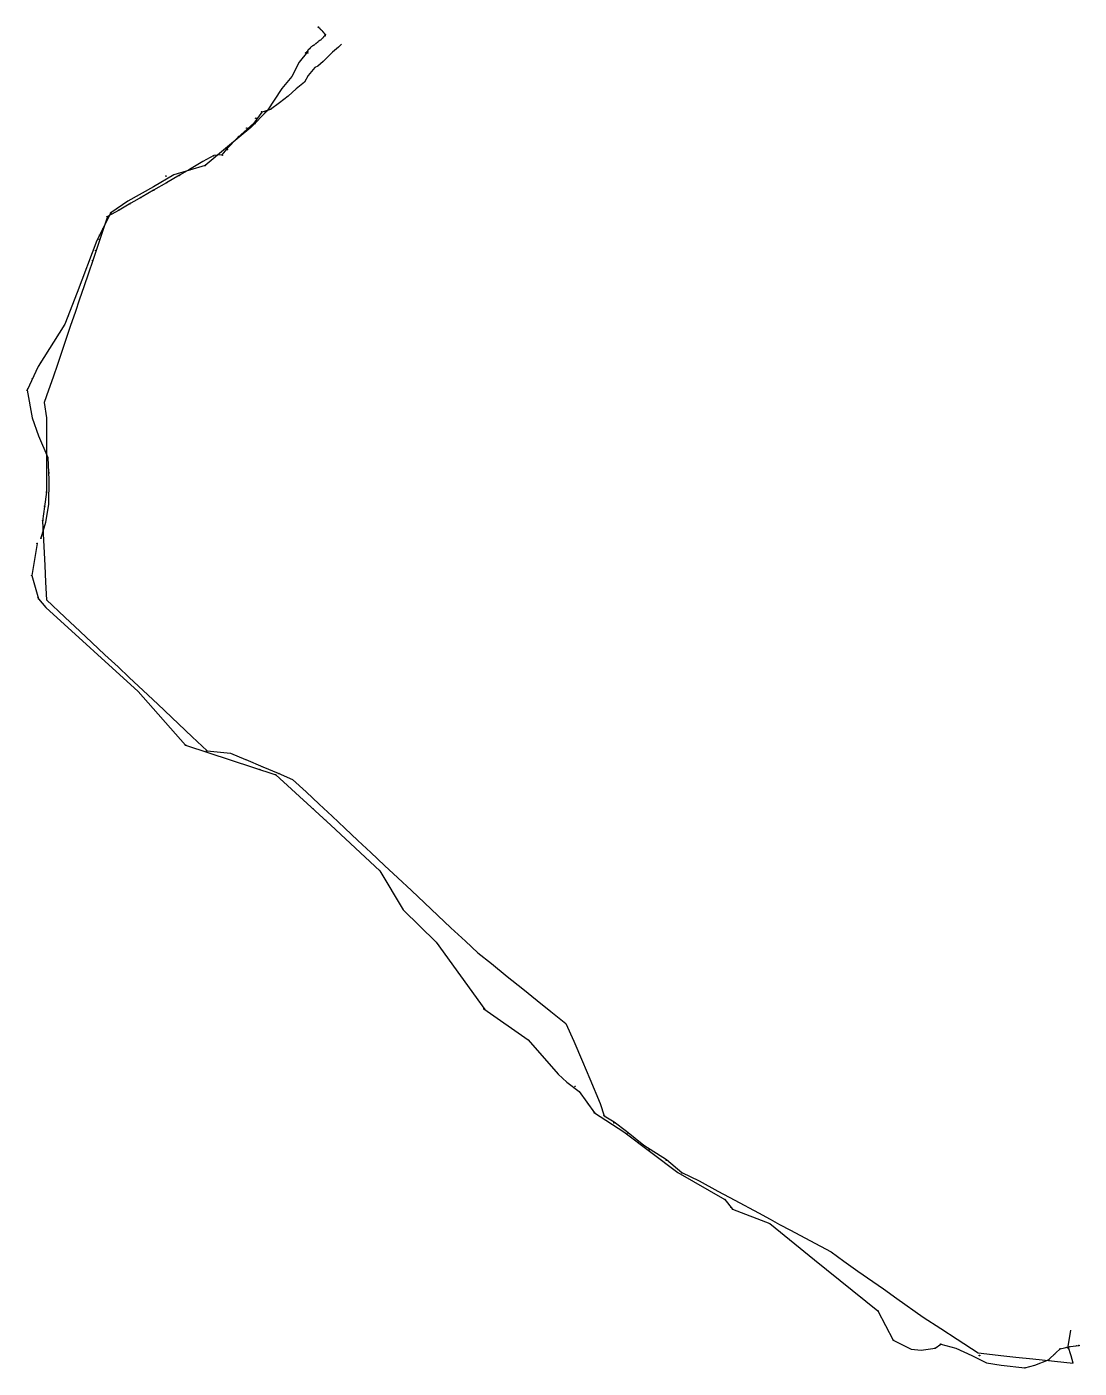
# Model space of a CAD drawing. Header units: metres. Extents: x 408889 to 416020, y 8261390 to 8270477.
import ezdxf

# ---------------------------------------------------------------- set-up
doc = ezdxf.new("R2010")
doc.units = ezdxf.units.M
for name, color, linetype in [('CV', 30, 'Continuous'), ('GIS', 8, 'Continuous'), ('KML', 5, 'Continuous'), ('NOTA', 1, 'Continuous'), ('PC', 1, 'Continuous'), ('PN', 4, 'Continuous')]:
    doc.layers.add(name, color=color, linetype=linetype)

msp = doc.modelspace()

# ---------------------------------------------------------------- linework, layer by layer
at = {"layer": 'CV'}
for centre in [(410871, 8270468.8), (410879.8, 8270387.2), (410911, 8270425.4), (410912.4, 8270423.5), (410789.5, 8270310.4), (410795.3, 8270319.5), (410804.3, 8270327.5), (410805.4, 8270328.5), (410828.4, 8270349), (410499.6, 8269890.4), (410445.6, 8269834.1), (410240.1, 8269655.6), (410106.2, 8269544), (409383.2, 8269066.5), (409168.9, 8268518.6), (408980.7, 8268200.5), (408895.9, 8268024.9), (408927, 8268092.7), (408893.2, 8268004.1), (408942.5, 8266691.9), (408965.5, 8266612.4), (408999, 8266565.6), (410467, 8265445.7), (410828.3, 8265179.7), (410912.6, 8265102.9), (411272.2, 8264769), (411306.1, 8264719.1), (412369.7, 8263519.1), (412444.7, 8263433.5), (412599.2, 8263288.8), (412692.8, 8263178.8), (413032.6, 8262916.5), (413134.1, 8262839.9), (413660.7, 8262479.8), (413662.7, 8262477.2), (414545.7, 8261866.3), (414666.3, 8261757.7), (415851.2, 8261483.2), (415892.8, 8261520.5), (415933.4, 8261530.3), (415953.4, 8261535.2), (415994.9, 8261540.8), (416001.3, 8261541.5), (416013.8, 8261542.9)]:
    msp.add_circle(centre, 1, dxfattribs=at)
at = {"layer": 'GIS'}
msp.add_lwpolyline([(411020.4, 8270359.5), (411000, 8270340), (411000, 8270340), (410961.1, 8270304.3), (410961.1, 8270304.3), (410956.8, 8270300.4), (410956.8, 8270300.4), (410927.4, 8270271.7), (410897.4, 8270242.2), (410861.6, 8270209.8), (410861.6, 8270209.8), (410841.8, 8270201.5), (410795.2, 8270148), (410771, 8270102.8), (410771, 8270102.8), (410715.3, 8270055.6), (410659.1, 8270007.3), (410601.2, 8269960.8), (410541.3, 8269917.5), (410480.6, 8269899), (410428.3, 8269823.4), (410428.3, 8269823.4), (410316.6, 8269725.5), (410244.5, 8269649.3), (410211.3, 8269608.7), (410156.1, 8269605.9), (410082.9, 8269563.4), (409992.4, 8269511.1), (409922.8, 8269471), (409835.5, 8269420.9), (409835.5, 8269420.9), (409748.7, 8269370.1), (409670.6, 8269324.3), (409593.2, 8269281.6), (409514.4, 8269235.1), (409514.4, 8269235.1), (409436.2, 8269192.5), (409400, 8269084.4), (409365.2, 8268981.4), (409335.9, 8268893.5), (409335.9, 8268893.5), (409306.2, 8268807), (409275, 8268716.3), (409245.6, 8268631.9), (409215.9, 8268542.2), (409185.9, 8268452.4), (409155.8, 8268366.2), (409125.4, 8268277.2), (409096.3, 8268188.8), (409066.7, 8268102.5), (409036.8, 8268015.1), (409007.5, 8267931.5), (409022.9, 8267827.8), (409022.9, 8267827.8), (409022.8, 8267628), (409023, 8267532.9), (409022.4, 8267428.4), (409022.3, 8267323.3), (409008.8, 8267226.4), (408995.9, 8267127.4), (409005.6, 8266955.3), (409005.6, 8266955.3), (409010.7, 8266828), (409016, 8266714.8), (409022.2, 8266594.7), (409147.8, 8266477.6), (409249.9, 8266381.1), (409249.9, 8266381.1), (409330.7, 8266306.1), (409418.9, 8266223.3), (409507.8, 8266140), (409583.2, 8266069.6), (409677.7, 8265979.9), (409777.1, 8265887.2), (409917, 8265755.7), (409917, 8265755.7), (410010.1, 8265667), (410111, 8265572.6), (410268.8, 8265556.4), (410268.8, 8265556.4), (410371.4, 8265512.4), (410372.3, 8265512.1), (410372.3, 8265512.1), (410487.6, 8265463.4), (410593.2, 8265419.7), (410689.4, 8265378.5), (410689.4, 8265378.5), (410782.1, 8265294.3), (410869.4, 8265211.4), (410957.1, 8265128.9), (411044.2, 8265047), (411133.2, 8264963.6), (411133.2, 8264963.6), (411219.6, 8264883.4), (411313.7, 8264795), (411404.1, 8264710.9), (411495, 8264626.2), (411584.3, 8264541.4), (411673.5, 8264457), (411762.9, 8264373.2), (411861, 8264282.6), (411945.4, 8264203.8), (411945.4, 8264203.8), (412036.8, 8264130.1), (412144.8, 8264043), (412249, 8263959.9), (412347.6, 8263881), (412440.2, 8263806.9), (412440.2, 8263806.9), (412542, 8263725.2), (412595.5, 8263604.2), (412653.9, 8263467.9), (412705, 8263348.9), (412705, 8263348.9), (412775, 8263181.9), (412801.4, 8263099.4), (412869.2, 8263058.3), (412953.3, 8262994.3), (413070.9, 8262900.6), (413222.9, 8262802.4), (413222.9, 8262802.4), (413327.6, 8262716.3), (413443.8, 8262659.1), (413571.2, 8262589.3), (413687.4, 8262527.4), (413846.9, 8262442), (413926.8, 8262398.7), (413926.8, 8262398.7), (413988.2, 8262363.7), (414063.2, 8262323.6), (414193.9, 8262254.1), (414193.9, 8262254.1), (414338.6, 8262177.7), (414425.9, 8262114.3), (414520.5, 8262047.3), (414520.5, 8262047.3), (414621.7, 8261976.3), (414694, 8261926.5), (414784.4, 8261861.4), (414962.4, 8261735.4), (415081.3, 8261657.3), (415192.1, 8261585.5), (415192.1, 8261585.5), (415335.2, 8261492.5), (415508.5, 8261472.3), (415590.2, 8261464.5), (415706.8, 8261452.1), (415979.2, 8261422.7), (415979.2, 8261422.7), (415964.6, 8261472.9), (415944.7, 8261535.6), (415962.3, 8261647.9)], dxfattribs=at)
at = {"layer": 'KML'}
for points in [[(410865.2, 8270474.2), (410865.5, 8270473.6), (410866.8, 8270472.5), (410867.7, 8270471.3), (410869.8, 8270469.6), (410870.9, 8270469), (410871.9, 8270467.8), (410872.5, 8270467), (410873.7, 8270465.8), (410874.6, 8270464.7), (410875.6, 8270463.5), (410876.8, 8270462.4), (410877.7, 8270461.3), (410878.6, 8270460.4), (410879.7, 8270459.6), (410880.8, 8270458.8), (410881.7, 8270457.9), (410882.8, 8270457.4), (410883.2, 8270456.5), (410884.3, 8270455.7), (410885.1, 8270454.9), (410886.2, 8270454), (410887.1, 8270453.2), (410888, 8270452.1), (410888.9, 8270451), (410889.7, 8270450.2), (410890.6, 8270449.1), (410891.5, 8270448.1), (410892.2, 8270447), (410893, 8270446.2), (410893.9, 8270445.1), (410895, 8270444), (410895.3, 8270443.5), (410896.5, 8270441.9), (410897.6, 8270440.8), (410898.5, 8270439.8), (410899.4, 8270438.7), (410899.9, 8270438), (410901.1, 8270436.4), (410902, 8270435.3), (410902.6, 8270434.5), (410903.4, 8270433.5), (410904, 8270432.7), (410904.8, 8270431.9), (410905.7, 8270430.6), (410906.8, 8270429.6), (410907.8, 8270428.6), (410908.6, 8270427.8), (410909.4, 8270427.1), (410910.5, 8270426.1), (410911.3, 8270425.1), (410912.1, 8270424.3), (410912.6, 8270424.1), (410910.8, 8270419.4), (410909.2, 8270416), (410907.2, 8270415.4), (410905.9, 8270413.8), (410904.5, 8270413.2), (410902.3, 8270410.4), (410900.5, 8270408.7), (410898.8, 8270406.5), (410896.6, 8270404.3), (410894.9, 8270402.1), (410893.8, 8270399.9), (410892, 8270398.3), (410890.1, 8270397.2), (410889.3, 8270396.1), (410887.6, 8270394.4), (410885.9, 8270392.2), (410883.6, 8270390.6), (410882.7, 8270390.1), (410881.5, 8270388.4), (410878.3, 8270386.3), (410873.7, 8270383.5), (410868.8, 8270380.3), (410867.1, 8270378.6), (410864.4, 8270377), (410862.2, 8270375.4), (410860.6, 8270373.2), (410858, 8270371.1), (410854.9, 8270368.9), (410853.7, 8270367.4), (410849.7, 8270364.7), (410848.6, 8270363.1), (410845.2, 8270359.9), (410843.9, 8270359.4), (410842.1, 8270358.3), (410840.3, 8270357.3), (410838.7, 8270355.7), (410835.2, 8270353.5), (410833.1, 8270351.9), (410831.4, 8270350.9), (410828.8, 8270349.3), (410827, 8270348.2), (410824.3, 8270347.1), (410821.9, 8270345), (410818.7, 8270341.9), (410815.6, 8270340.3), (410813.5, 8270338.7), (410813.2, 8270338.2), (410810.9, 8270335.6), (410808.9, 8270333.6), (410808.4, 8270332.1), (410806.4, 8270330), (410805, 8270328), (410802.5, 8270326.4), (410798.9, 8270323.4), (410796.9, 8270321.8), (410795.5, 8270319.8), (410794.5, 8270318.3), (410793.4, 8270316.8), (410792.2, 8270314.3), (410790.8, 8270312.3), (410789.8, 8270310.8), (410788.4, 8270308.9), (410787, 8270306.9), (410786, 8270305.4), (410784.9, 8270304.4), (410783, 8270302.5), (410781.6, 8270301), (410779.9, 8270300), (410779, 8270300)], [(410791.1, 8270307.2), (410734.4, 8270237.8), (410684.6, 8270140.7), (410618.2, 8270058.6), (410516.8, 8269908.3), (410407.5, 8269794.3), (410248.8, 8269662.8), (410096.9, 8269536.3), (409885.3, 8269474.9), (409747.9, 8269391.7), (409573.2, 8269295.4), (409458.4, 8269216), (409364.4, 8269029.2), (409230, 8268677), (409147.6, 8268463.4), (408965.3, 8268176.3), (408891.3, 8268014.8), (408925.2, 8267828.8), (408967.4, 8267705.7), (409031.1, 8267558.9), (409039, 8267406.7), (409035.9, 8267243.4), (409015.4, 8267118.7), (408985, 8267012.2)], [(408958.5, 8266977.2), (408922.5, 8266760.5), (408968.9, 8266600.8), (409018.9, 8266542.4), (409644, 8265972.9), (409964.6, 8265611), (410575.5, 8265410), (410949.8, 8265069.1), (411281.9, 8264760), (411438.8, 8264494.9), (411662.1, 8264276.4), (411992.1, 8263820.3)], [(411986.7, 8263824.8), (412287, 8263613.7), (412490.1, 8263381.7), (412548, 8263327.9), (412630.9, 8263264.6), (412735.7, 8263119.3), (412933.4, 8262991.4), (413299.8, 8262714.7), (413618.8, 8262531.6), (413671.5, 8262466.4), (413924.6, 8262369.5), (414225.3, 8262124.2), (414655.8, 8261777.7), (414760.3, 8261579.1), (414882, 8261518.3), (414948.6, 8261510.5), (415043.6, 8261524.5), (415081.7, 8261552.6), (415184.8, 8261526.1), (415291.6, 8261475.6), (415391.3, 8261424.9), (415492.1, 8261410.1), (415651.5, 8261391.6), (415718.8, 8261410.5), (415812.3, 8261445.3), (415861.6, 8261493.3), (415890.3, 8261519.8), (415960.1, 8261536.8), (416017.8, 8261543.4)]]:
    msp.add_lwpolyline(points, dxfattribs=at)
at = {"layer": 'NOTA'}
msp.add_circle((410865.3, 8270474.8), 2, dxfattribs=at)
at = {"layer": 'PC'}
for centre in [(410792.9, 8270299.7), (410440.8, 8269857.2), (410480, 8269901), (410500.5, 8269903.2), (410541, 8269918), (410378.8, 8269790.8), (410435.8, 8269820.5), (410325, 8269733.7), (410153.2, 8269602.5), (410213.9, 8269607), (410248.3, 8269645.6), (409994.1, 8269508.2), (409831.5, 8269465.6), (409834.8, 8269419.4), (409922.9, 8269469.7), (409661.4, 8269320.6), (409749.2, 8269369.7), (409511.9, 8269234.6), (409586.4, 8269277.7), (409404.8, 8269108.7), (409433.1, 8269190.5), (409381.7, 8269035.2), (409357.1, 8268961.5), (409335.3, 8268893.1), (409038.7, 8267454.4), (409022.1, 8267325), (409009.8, 8267228.7), (408997.3, 8267131.5), (410107.6, 8265571.4), (410483.5, 8265464.8), (410596.6, 8265417.5), (412604.4, 8263299.2), (412801.2, 8263100.4), (412868, 8263051.8), (412963.5, 8262982.2), (413105.1, 8262868.4), (413223.4, 8262798.2), (413328, 8262713), (415344.6, 8261475.5), (415946.3, 8261522.4)]:
    msp.add_circle(centre, 2, dxfattribs=at)
at = {"layer": 'PN'}
for centre in [(410865.2, 8270474.2), (410909.2, 8270416), (410779, 8270300), (410791.1, 8270307.2), (410096.9, 8269536.3), (409458.4, 8269216), (408891.3, 8268014.8), (409031.1, 8267558.9), (408958.5, 8266977.2), (408985, 8267012.2), (408922.5, 8266760.5), (408968.9, 8266600.8), (409964.6, 8265611), (410575.5, 8265410), (411986.7, 8263824.8), (411992.1, 8263820.3), (412735.7, 8263119.3), (413618.8, 8262531.6), (413671.5, 8262466.4), (414655.8, 8261777.7), (414760.3, 8261579.1), (415043.6, 8261524.5), (415081.7, 8261552.6), (415890.3, 8261519.8), (416017.8, 8261543.4), (415651.5, 8261391.6), (415812.3, 8261445.3)]:
    msp.add_circle(centre, 2, dxfattribs=at)

doc.saveas('drawing.dxf')
